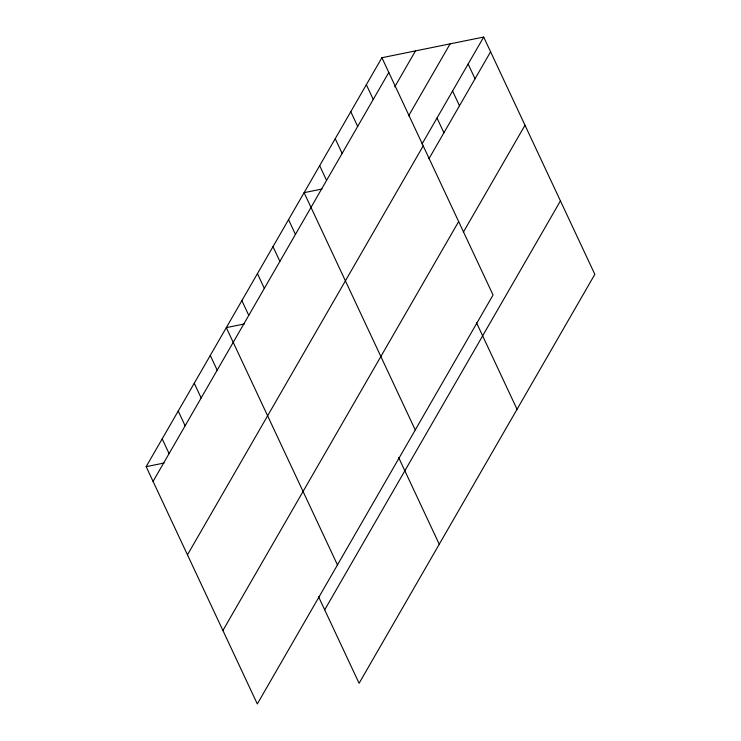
<?xml version="1.0" encoding="UTF-8"?>
<svg xmlns="http://www.w3.org/2000/svg" width="741" height="741" viewBox="0 0 741 741"><rect width="100%" height="100%" fill="white"/><g stroke="black" fill="none" stroke-linecap="round" stroke-linejoin="round"><path stroke-width="1.11" d="M381.902 57.715L493.052 295.001L257.312 703.95L146.162 466.663L381.902 57.715L483.688 37.05L594.838 274.337L359.098 683.285L318.473 596.561M153.063 481.409L388.803 72.451M394.749 86.882L415.488 50.897M408.606 115.846L450.102 43.867M422.027 144.013L483.688 37.05M187.464 554.842L423.204 145.894M428.937 158.759L490.598 51.796M222.911 630.508L458.651 221.559M463.338 232.192L524.998 125.229M324.697 609.852L560.437 200.894M322.02 189.029L304.106 192.669L415.256 429.956M244.224 323.984L226.311 327.624L337.461 564.911M146.162 466.663L164.076 463.023M468.127 64.041L475.037 78.787M452.566 91.032L459.476 105.778M437.014 118.023L443.915 132.769M366.341 84.706L373.251 99.442M476.417 322.557L517.042 409.291M350.78 111.696L357.69 126.433M335.219 138.687L342.129 153.424M319.667 165.678L326.568 180.415M288.545 219.66L295.455 234.397M398.621 457.512L439.256 544.246M272.984 246.651L279.894 261.388M257.433 273.642L264.333 288.379M241.872 300.633L248.772 315.37M210.277 355.43L217.187 370.176M194.253 383.236L201.154 397.982M178.22 411.042L185.13 425.788M162.186 438.857L169.096 453.603"/></g></svg>
